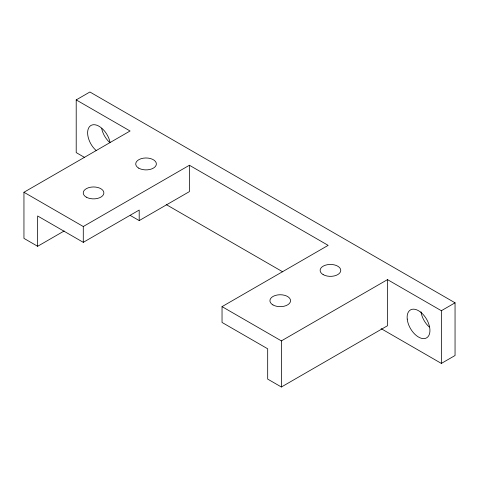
<?xml version="1.0" encoding="UTF-8"?>
<svg xmlns="http://www.w3.org/2000/svg" width="479" height="479" viewBox="0 0 479 479"><rect width="100%" height="100%" fill="white"/><g stroke="black" fill="none" stroke-linecap="round" stroke-linejoin="round"><path stroke-width="0.72" d="M84.627 157.465L76.209 152.603L76.209 99.901L89.902 91.998L455.05 302.812L455.05 355.514L441.357 363.417L381.146 328.66M64.174 230.968L37.643 246.284L23.95 238.38L23.95 192.265L130.072 130.995L76.209 99.901M23.95 192.265L83.286 226.519L189.409 165.255L328.163 245.362L222.04 306.632L222.04 322.445L267.683 348.796L267.683 379.099L281.377 387.002L387.499 325.738L387.499 279.622L281.377 340.886L222.04 306.632M37.643 246.284L37.643 215.981L83.286 242.332L139.197 210.053L139.197 220.591L130.198 215.394M139.197 220.591L189.409 191.606L189.409 165.255M387.499 279.622L441.357 310.715L455.05 302.812M166.201 204.563L282.742 271.844M441.357 310.715L441.357 363.417M281.377 340.886L281.377 387.002M83.286 226.519L83.286 242.332M109.775 142.544A16.136 9.317 60 0 1 101.704 128.57M96.081 150.454A16.136 9.317 60 0 1 90.962 125.456A16.136 9.317 60 0 1 110.056 142.383M429.274 327.007A16.136 9.317 60 0 1 420.993 311.787M272.934 304.919A10.328 5.964 0 0 0 290.214 302.243A10.328 5.964 0 0 0 277.563 294.944A10.328 5.964 0 0 0 272.934 304.919M138.742 168.153A10.328 5.964 0 0 0 156.022 165.477A10.328 5.964 0 0 0 143.371 158.178A10.328 5.964 0 0 0 138.742 168.153M86.256 197.138A10.328 5.964 0 0 0 103.53 194.468A10.328 5.964 0 0 0 90.884 187.163A10.328 5.964 0 0 0 86.256 197.138M323.139 274.611A10.328 5.964 0 0 0 340.419 271.94A10.328 5.964 0 0 0 327.774 264.636A10.328 5.964 0 0 0 323.139 274.611M407.222 319.08A16.136 9.317 60 0 0 425.484 338.354A16.136 9.317 60 0 0 422.903 314.242A16.136 9.317 60 0 0 407.222 319.08"/></g></svg>
